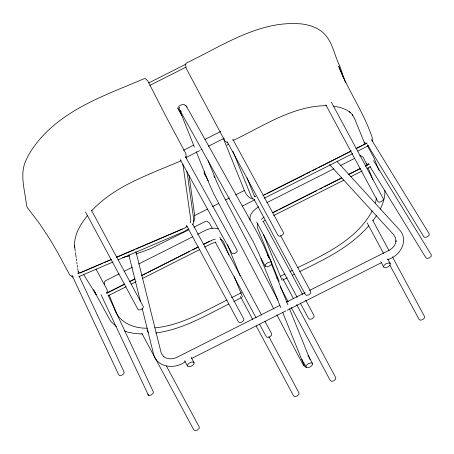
<?xml version="1.0" encoding="UTF-8"?>
<svg xmlns="http://www.w3.org/2000/svg" width="454" height="454" viewBox="0 0 454 454"><rect width="100%" height="100%" fill="white"/><g stroke="black" fill="none" stroke-linecap="round" stroke-linejoin="round"><path stroke-width="0.68" d="M179.211 108.812L179.387 107.331M303.59 364.097L303.448 363.296L304.027 365.322L282.638 312.199M375.498 203L376.457 197.989M372.24 141.251L372.308 137.959C364.04 112.728 348.297 91.01 338.752 66.335L343.723 78.621M257.724 223.765L257.191 225.644L257.549 227.993L279.17 281.452M190.26 222.857L190.833 220.332L182.905 164.252M193.495 221.648L194.76 218.209L194.658 215.179L189.029 175.346M192.627 224.775L193.744 222.335L193.892 220.519L186.952 171.413M372.28 210.787C356.855 239.496 325.518 254.104 297.557 267.695M380.27 209.09C383.193 203.364 385.287 196.928 384.856 190.43M372.944 220.752L376.718 215.349M87.423 215.684C80.029 224.617 73.48 235.779 74.672 247.805L74.467 245.569L75.256 251.147M368.71 225.797C350.437 247.084 324.565 259.444 299.844 271.509M91.532 210.94C115.367 185.153 150.024 174.376 181.197 160.693M262.991 221.717L264.954 220.173M185.754 63.725L187.003 62.737C222.954 45.502 260.148 19.8 302.148 23.994C311.018 25.265 320.155 28.449 325.932 35.662C333.054 44.191 334.615 55.938 339.643 65.631L345.449 82.645M186.185 226.898L187.207 226.149M188.711 228.861L183.87 231.654L118.029 259.858M258.814 206.774C254.212 209.538 248.911 214.101 250.092 220.105M263.224 217.631L264.069 217.097M148.747 82.934L186.083 64.099M149.797 85.403L185.68 67.3M183.501 150.257L193.586 145.172M204.924 139.446L220.678 131.501M185.714 157.686L199.578 150.688M200.838 150.053L202.098 149.417M208.403 146.239L224.157 138.288M232.885 140.615C262.718 126.564 292.234 105.822 326.579 105.68M226.983 145.087L228.351 144.4M194.834 215.468L207.421 209.118M212.461 206.576L218.754 203.403M225.678 199.908L229.457 198.001M235.751 194.823L244.564 190.379M188.864 229.764L150.234 248.86L135.905 254.047M193.886 227.233L205.18 221.535L206.672 221.138L209.277 222.869L212.29 228.317M351.419 150.841L262.997 195.413M355.828 148.617L367.161 142.897M242.34 206.088L254.263 200.078M264.557 194.885L265.823 194.25M267.088 193.608L304.452 174.756M305.718 174.12L310.786 171.567M312.051 170.925L317.113 168.372M318.385 167.73L350.675 151.437M357.009 148.242L362.076 145.683M363.342 145.047L364.607 144.406M365.243 144.088L366.344 143.532M352.792 153.588L264.245 198.222M357.831 151.046L368.546 145.643M119.09 273.893L105.805 280.595L104.556 281.576L104.363 284.641M124.152 271.339L132.375 267.19M138.703 264.001L192.473 236.869M197.53 234.315C203.715 231.415 210.9 226.274 218.096 228.873M266.827 202.66L333.883 168.831M340.211 165.636L354.756 158.298M106.423 293.216L124.691 284M129.731 281.457L134.77 278.915M141.699 275.419L198.398 246.811M203.437 244.269L209.737 241.091M107.354 292.972L108.455 292.416M109.091 292.092L124.918 284.108M129.986 281.554L135.054 278.994M142.017 275.482L146.449 273.246M147.715 272.604L189.511 251.522M192.678 249.921L197.74 247.368M203.443 244.49L211.178 240.643M272.247 212.858L341.834 177.752M348.161 174.557L360.181 168.496M365.243 165.943L369.034 164.025M108.438 295.645L126.064 286.752M131.104 284.21L136.143 281.667M142.437 278.489L199.743 249.575M204.782 247.038L212.415 243.236L215.934 242.152M272.968 212.716L278.035 210.162M279.301 209.521L316.659 190.674M319.826 189.074L322.993 187.479M324.258 186.838L341.357 178.212M348.32 174.699L360.351 168.627M365.419 166.073L369.164 164.183M273.671 215.582L343.865 180.17M350.817 176.663L362.201 170.92M367.258 168.366L370.419 166.771M227.108 299.929C204.107 311.393 181.118 325.41 154.933 327.85M231.506 297.716L241.551 292.643M280.6 276.248L284.993 274.029M290.021 271.498L292.529 270.226M228.765 304.066C205.435 315.666 182.19 329.632 155.853 332.986M233.793 301.53L241.324 297.728M282.887 280.067L287.28 277.848M292.308 275.311L294.816 274.046M279.84 305.4L176.822 357.372C172.588 359.54 167.038 359.443 163.332 356.271L163.815 356.748L161.63 353.899L160.971 352.077L135.916 251.635M286.168 302.205L305.156 292.626M309.583 290.39L389.186 250.228C392.806 248.406 395.695 244.876 396.03 240.751L396.013 241.437L395.553 237.879L393.635 234.69L329.598 164.586M185.391 361.594C175.516 369.437 157.419 368.086 153.668 354.478L142.181 308.436M191.543 358.49L285.844 310.911M287.11 310.275L381.411 262.696M387.568 259.592C399.668 256.47 409.207 240.898 399.849 230.269L337.316 161.806M182.61 229.071L184.012 228.419A10.748 5.295 -28.3 0 0 186.418 226.989M77.702 273.785L111.588 259.268M116.145 257.316L182.616 228.85M80.097 272.979L102.803 263.252M104.102 262.696L111.241 259.643M117.081 257.14L134.594 249.638M135.894 249.081L181.958 229.349M78.911 276.611L112.813 262.089M211.212 240.404L215.275 239.156M359.681 155.926L360.675 155.665L363.228 157.339L367.07 165.284M276.463 278.098L277.456 277.831M122.591 257.492L129.362 255.954M73.23 276.849L72.265 277.031L69.74 274.942L57.686 252.56L50.456 240.132L39.85 224.043L27.104 207.262L26.525 205.174C24.953 189.982 19.006 173.627 26.565 159.048C30.48 150.768 35.974 143.39 42.103 136.626C69.087 107.155 108.148 94.109 143.81 78.837L145.252 78.57L147.817 80.897L164.541 113.721L185.817 153.531L186.242 157.351M148.447 395.037L149.979 395.383L151.296 394.929L153.191 393.198L153.276 391.751L108.046 295.162M147.215 328.202C134.39 328.469 119.935 323.083 115.044 310.258L115.742 311.529M142.556 334.031L134.6 333.503L127.489 332.067L124.419 330.904M333.826 106.157L340.307 107.467L345.897 109.584L350.505 112.467L349.188 111.417M252.816 198.852C248.31 198.324 245.824 193.983 244.275 190.186L223.748 139.429L223.686 138.05M255.71 196.758L254.45 196.139L254.938 196.616L254.166 195.578L247.021 177.917M254.529 199.584L252.912 198.795L251.442 197.002L232.902 151.182M220.434 239.275L222.051 240.064L223.527 241.851L228.822 254.949M227.641 142.908L224.963 140.995L186.322 68.588L185.476 64.735M184.29 104.738L186.112 106.037M181.458 111.803L179.835 110.254L253.377 241.908L259.2 254.251L280.782 307.613M306.223 367.479C302.165 365.112 300.991 359.886 298.505 356.163L276.895 314.826M78.292 271.685L79.263 272.451M101.066 294.731L148.282 394.901M116.292 326.574L110.6 321.171L93.518 289.885L96.214 294.623L83.542 274.432M147.794 394.515L148.878 395.377M364.08 142.108L365.907 143.6M349.625 111.962L352.253 114.635L354.727 118.982M186.69 106.798L256.618 231.517L263.706 245.54L268.825 257.645M185.788 105.623L186.991 107.172M371.434 139.554L429.172 233.776L429.149 235.2L427.248 236.931L424.831 237.38L423.69 236.545L367.434 144.735M373.511 160.58L431.255 254.808L431.226 256.226L429.325 257.957L426.908 258.405L425.767 257.571L369.879 166.368M368.029 163.344L368.767 164.552M185.402 156.562L237.17 250.375L236.943 251.828L234.849 253.485L232.55 253.712L231.585 252.77L180.159 159.57M232.754 139.1L283.483 232.613L283.421 234.031L281.525 235.762L279.102 236.211L278.001 235.382L227.272 141.869M352.31 114.459L352.945 115.639M367.451 145.762L373.812 157.572L379.039 170.5M331.341 102.195L383.238 198.58L383.182 200.015L381.286 201.746L378.869 202.195L377.756 201.349L325.859 104.959M372.638 220.179L389.044 250.653M392.392 256.868L424.535 316.569L424.484 318.004L422.583 319.729L420.166 320.178L419.053 319.332L389.924 265.232M387.716 258.99L390.253 263.7A3.689 1.816 -28.3 0 1 385.911 267.656A3.689 1.816 -28.3 0 1 384.725 264.722A3.689 1.816 -28.3 0 1 390.253 263.7M367.155 222.948L383.562 253.417M380.821 261.72L383.675 267.02M280.663 235.791L310.797 291.757L310.746 293.193L308.845 294.924L306.427 295.372L305.315 294.527L254.087 199.38M263.155 221.16L302.665 294.538M305.678 300.134L314.049 315.683L313.998 317.119L312.097 318.85L309.679 319.293L308.567 318.447L300.196 302.903M256.669 222.063L297.183 297.308M267.627 255.091L271.747 262.752A3.689 1.816 -28.3 0 1 267.406 266.708A3.689 1.816 -28.3 0 1 266.22 263.774A3.689 1.816 -28.3 0 1 271.747 262.752M261.044 258.411L265.17 266.072M177.951 108.574L181.759 115.645M213.919 175.953L214.867 177.724M312.556 363.637A3.689 1.816 -28.3 0 0 307.029 364.664A3.689 1.816 -28.3 0 0 308.215 367.592A3.689 1.816 -28.3 0 0 312.556 363.637L308.436 355.981A3.689 1.816 -28.3 0 0 307.925 355.459M204.164 173.383L208.29 181.044M301.853 359.301L305.979 366.957M186.026 157.402L186.662 158.577M219.753 237.385L261.606 315.116M264.954 321.33L271.651 333.769L271.594 335.205L269.699 336.936L267.275 337.384L266.169 336.533L259.472 324.099M215.27 242.016L256.124 317.879M192.615 223.998L243.843 319.139L243.622 320.609L241.522 322.266L239.224 322.493L238.265 321.534L186.361 225.15M191.202 357.389L194.057 362.689A3.689 1.816 -28.3 0 1 189.71 366.645A3.689 1.816 -28.3 0 1 188.529 363.711A3.689 1.816 -28.3 0 1 194.057 362.689M184.619 360.709L187.474 366.009M91.407 210.202L143.305 306.586L143.084 308.056L140.99 309.713L138.686 309.94L137.727 308.975L85.488 211.967M146.977 329.939L148.316 332.424M166.397 366.003L199.21 426.947L199.158 428.383L197.257 430.114L194.84 430.562L193.727 429.711L141.83 333.327M96.01 269.126L106.724 289.022L108.285 292.875M282.672 278.427L293.352 298.397M296.689 304.64L335.733 377.671L335.682 379.118L333.786 380.849L331.369 381.298L330.251 380.435L291.201 307.409M280.192 286.809L288.199 301.791M268.933 336.737L298.965 392.914L298.919 394.361L297.018 396.092L294.601 396.541L293.483 395.684L256.107 325.773M240.421 296.439L252.77 319.531M277.854 300.094L221.677 192.513L217.16 182.939L208.119 160.631M273.944 309.191L213.913 194.136L209.862 185.34L196.236 151.653M79.024 275.936L124.146 372.127L123.891 373.608L121.797 375.265L119.498 375.486L118.562 374.516L71.936 275.118M106.554 291.967L107.15 293.244M354.846 119.175L364.256 142.437L364.352 144.508M366.463 163.003L366.747 163.707M368.12 167.872L372.825 179.5M263.473 234.474L281.917 280.067M271.208 263.541L287.904 304.81M289.493 308.743L310.037 359.534M194.38 147.068L179.296 109.215M227.505 244.7L240.138 275.936M234.292 276.639L242.498 296.916M109.062 294.805L116.076 312.148M128.811 254.836L140.468 301.564M75.455 252.543L76.141 257.418M76.34 258.814L76.635 260.902M76.834 262.298L77.027 263.689M77.225 265.085L77.52 267.179M77.719 268.569L78.014 270.663M78.111 271.356L78.321 273.609M261.345 219.384A10.748 5.295 -28.3 0 1 263.456 217.727M178.462 109.096A3.689 1.816 -28.3 0 1 179.347 105.986A3.689 1.816 -28.3 0 1 184.018 104.732M204.68 173.905A3.689 1.816 -28.3 0 1 204.646 171.703"/></g></svg>
